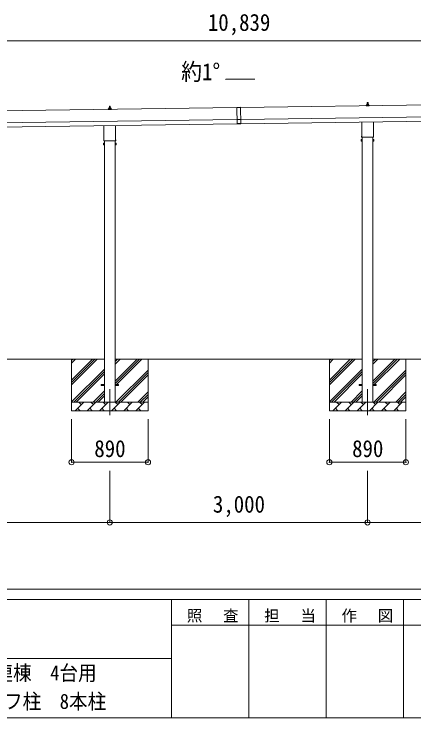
# Model space of a CAD drawing. Units: millimetres at full size, sheet at 1:60. Extents: x -16864 to 16864, y -11640 to 11640.
# Drawn here: x 3572 to 8224, y -11640 to -3446 of the extents above; entities that cross this region are included whole.
import ezdxf
from ezdxf.enums import TextEntityAlignment as Align

# ---------------------------------------------------------------- set-up
doc = ezdxf.new("R2010")
doc.units = ezdxf.units.MM
doc.header["$LTSCALE"] = 60
doc.header["$PDMODE"] = 32
doc.header["$PDSIZE"] = 60
doc.linetypes.add('CHAIN1', pattern=[8, 5, -1, 1, -1])
for name, color, linetype, lineweight in [('0-1_Defpoints', 7, 'CHAIN1', 9), ('0-2_TEXT1', 4, 'Continuous', 9), ('0-3_SHAPE', 7, 'Continuous', 9), ('0-7_PARTS2', 7, 'Continuous', 9), ('0-8_TABLE1', 6, 'Continuous', 9), ('F-0', 7, 'Continuous', 9)]:
    doc.layers.add(name, color=color, linetype=linetype, lineweight=lineweight)
doc.styles.add('ＭＳ ゴシック', font='')
doc.styles.get('ＭＳ ゴシック').set_extended_font_data('MS Gothic')

msp = doc.modelspace()

# ---------------------------------------------------------------- linework, layer by layer
at = {"layer": '0-1_Defpoints'}
for p, q in [((4685.56, -7813.9), (4685.56, -8162.9)), ((7685.56, -7813.9), (7685.56, -8162.9))]:
    msp.add_line(p, q, dxfattribs=at)
at = {"layer": '0-2_TEXT1'}
for p, q in [((6373.46, -4203.07), (6037.46, -4207.87)), ((11573.26, -4456.24), (6208.3, -4532.88)), ((7668, -4505.93), (7703.73, -4505.93)), ((7668.38, -4505.74), (7675.1, -4504.11)), ((7675.48, -4503.93), (7696.25, -4503.93)), ((7675.87, -4503.14), (7675.87, -4498.93)), ((7676.87, -4498.93), (7694.87, -4498.93)), ((7679.87, -4498.93), (7680.59, -4475.4)), ((7681.59, -4474.43), (7690.14, -4474.43)), ((7691.14, -4475.4), (7691.87, -4498.93)), ((7695.87, -4503.14), (7695.87, -4498.93)), ((7703.35, -4505.74), (7696.63, -4504.11)), ((6163.31, -4533.52), (798.36, -4610.17)), ((4667.62, -4557.28), (4667.62, -4549.57)), ((4704.12, -4557.28), (4667.62, -4557.28)), ((4668, -4548.78), (4703.73, -4548.78)), ((4668.38, -4548.6), (4675.1, -4546.97)), ((4675.48, -4546.78), (4696.25, -4546.78)), ((4675.87, -4546), (4675.87, -4541.78)), ((4676.87, -4541.78), (4694.87, -4541.78)), ((4679.87, -4541.78), (4680.59, -4518.26)), ((4681.59, -4517.28), (4690.14, -4517.28)), ((4691.14, -4518.26), (4691.87, -4541.78)), ((4695.87, -4546), (4695.87, -4541.78)), ((4703.35, -4548.6), (4696.63, -4546.97)), ((4704.12, -4557.28), (4704.12, -4549.57)), ((6163.29, -4532.52), (6208.29, -4531.88)), ((6163.29, -4532.52), (6166.04, -4725)), ((6208.3, -4532.88), (6163.31, -4533.52)), ((6208.29, -4531.88), (6211.04, -4724.36)), ((7667.62, -4514.43), (7667.62, -4506.71)), ((7704.12, -4514.43), (7667.62, -4514.43)), ((7704.12, -4514.43), (7704.12, -4506.71)), ((6210.3, -4672.87), (11575.26, -4596.23)), ((6211.02, -4722.86), (11575.97, -4646.22)), ((800.36, -4750.15), (6165.31, -4673.51)), ((801.07, -4800.15), (6166.02, -4723.5)), ((4617.26, -4911.27), (4617.26, -4745.63)), ((4753.86, -4743.68), (4753.86, -4911.27)), ((6210.32, -4673.87), (6165.32, -4674.51)), ((6210.97, -4719.36), (6165.97, -4720.01)), ((6211.04, -4724.36), (6166.04, -4725)), ((7617.26, -4868.41), (7617.26, -4702.77)), ((7753.86, -4700.82), (7753.86, -4868.41)), ((4615.56, -4920.04), (4615.56, -4914.54)), ((4755.56, -4914.54), (4755.56, -4920.04)), ((7611.56, -4906.69), (7612.32, -4905.37)), ((7611.56, -4906.69), (7611.56, -4923.69)), ((7618.56, -4910.28), (7612.32, -4910.28)), ((7615.56, -4877.19), (7615.56, -4871.69)), ((7753.5, -4880.69), (7617.62, -4880.69)), ((7623.06, -4880.69), (7623.06, -7963.9)), ((7748.06, -7963.9), (7748.06, -4880.69)), ((7752.56, -4910.28), (7758.8, -4910.28)), ((7755.56, -4871.69), (7755.56, -4877.19)), ((7759.56, -4906.69), (7758.8, -4905.37)), ((7759.56, -4906.69), (7759.56, -4923.69)), ((4611.56, -4949.54), (4612.32, -4948.23)), ((4611.56, -4949.54), (4611.56, -4966.54)), ((4611.56, -4966.54), (4612.32, -4967.86)), ((4618.56, -4953.14), (4612.32, -4953.14)), ((4618.56, -4962.95), (4612.32, -4962.95)), ((4618.56, -4967.86), (4612.32, -4967.86)), ((4753.5, -4923.54), (4617.62, -4923.54)), ((4621.06, -4967.24), (4618.56, -4967.24)), ((4623.06, -4923.54), (4623.06, -7963.9)), ((4748.06, -7963.9), (4748.06, -4923.54)), ((4750.06, -4967.24), (4752.56, -4967.24)), ((4752.56, -4953.14), (4758.8, -4953.14)), ((4752.56, -4962.95), (4758.8, -4962.95)), ((4752.56, -4967.86), (4758.8, -4967.86)), ((4759.56, -4949.54), (4758.8, -4948.23)), ((4759.56, -4966.54), (4758.8, -4967.86)), ((4759.56, -4949.54), (4759.56, -4966.54)), ((7611.56, -4923.69), (7612.32, -4925)), ((7618.56, -4920.09), (7612.32, -4920.09)), ((7618.56, -4925), (7612.32, -4925)), ((7621.06, -4924.39), (7618.56, -4924.39)), ((7750.06, -4924.39), (7752.56, -4924.39)), ((7752.56, -4920.09), (7758.8, -4920.09)), ((7752.56, -4925), (7758.8, -4925)), ((7759.56, -4923.69), (7758.8, -4925)), ((4585.56, -7759.4), (4623.06, -7759.4)), ((4585.56, -7768.4), (4585.56, -7759.4)), ((4585.56, -7759.4), (4623.06, -7759.4)), ((4585.56, -7768.4), (4585.56, -7759.4)), ((4585.56, -7768.4), (4623.06, -7768.4)), ((4585.56, -7768.4), (4623.06, -7768.4)), ((4748.06, -7759.4), (4785.56, -7759.4)), ((4748.06, -7759.4), (4785.56, -7759.4)), ((4748.06, -7768.4), (4785.56, -7768.4)), ((4748.06, -7768.4), (4785.56, -7768.4)), ((4785.56, -7768.4), (4785.56, -7759.4)), ((4785.56, -7768.4), (4785.56, -7759.4)), ((7585.56, -7759.4), (7623.06, -7759.4)), ((7585.56, -7768.4), (7585.56, -7759.4)), ((7585.56, -7759.4), (7623.06, -7759.4)), ((7585.56, -7768.4), (7585.56, -7759.4)), ((7585.56, -7768.4), (7623.06, -7768.4)), ((7585.56, -7768.4), (7623.06, -7768.4)), ((7748.06, -7759.4), (7785.56, -7759.4)), ((7748.06, -7759.4), (7785.56, -7759.4)), ((7748.06, -7768.4), (7785.56, -7768.4)), ((7748.06, -7768.4), (7785.56, -7768.4)), ((7785.56, -7768.4), (7785.56, -7759.4)), ((7785.56, -7768.4), (7785.56, -7759.4))]:
    msp.add_line(p, q, dxfattribs=at)
for points in [[(7618.56, -4925), (7618.56, -4905.37), (7612.32, -4905.37)], [(7618.56, -4924.39), (7618.56, -4905.99), (7621.06, -4905.99)], [(7752.56, -4924.39), (7752.56, -4905.99), (7750.06, -4905.99)], [(7752.56, -4925), (7752.56, -4905.37), (7758.8, -4905.37)], [(4618.56, -4967.86), (4618.56, -4948.23), (4612.32, -4948.23)], [(4618.56, -4967.24), (4618.56, -4948.84), (4621.06, -4948.84)], [(4752.56, -4967.24), (4752.56, -4948.84), (4750.06, -4948.84)], [(4752.56, -4967.86), (4752.56, -4948.23), (4758.8, -4948.23)]]:
    msp.add_lwpolyline(points, dxfattribs=at)
for points in [[(7621.06, -4925.69), (7621.06, -4904.69), (7623.06, -4904.69), (7623.06, -4925.69)], [(7750.06, -4925.69), (7750.06, -4904.69), (7748.06, -4904.69), (7748.06, -4925.69)], [(4621.06, -4968.54), (4621.06, -4947.54), (4623.06, -4947.54), (4623.06, -4968.54)], [(4750.06, -4968.54), (4750.06, -4947.54), (4748.06, -4947.54), (4748.06, -4968.54)]]:
    msp.add_lwpolyline(points, close=True, dxfattribs=at)
for centre, radius, start, end in [((7668.62, -4506.71), 1, 103.62699, 180), ((7674.87, -4503.14), 1, 283.62699, 0), ((7679.95, -4499.56), 4.13, 90, 171.17633), ((7676.87, -4499.93), 1, 90, 180), ((7681.59, -4475.43), 1, 90, 178.60509), ((7689.2, -4498.93), 4.83, 133.60282, 180), ((7682.53, -4498.93), 4.83, 0, 46.39718), ((7690.14, -4475.43), 1, 1.39491, 90), ((7691.78, -4499.56), 4.13, 8.82367, 90), ((7694.87, -4499.93), 1, 0, 90), ((7696.87, -4503.14), 1, 180, 256.37301), ((7703.12, -4506.71), 1, 0, 76.37301), ((4668.62, -4549.57), 1, 103.62699, 180), ((4674.87, -4546), 1, 283.62699, 0), ((4679.95, -4542.42), 4.13, 90, 171.17633), ((4676.87, -4542.78), 1, 90, 180), ((4681.59, -4518.28), 1, 90, 178.60509), ((4689.2, -4541.78), 4.83, 133.60282, 180), ((4682.53, -4541.78), 4.83, 0, 46.39718), ((4690.14, -4518.28), 1, 1.39491, 90), ((4691.78, -4542.42), 4.13, 8.82367, 90), ((4694.87, -4542.78), 1, 0, 90), ((4696.87, -4546), 1, 180, 256.37301), ((4703.12, -4549.57), 1, 0, 76.37301), ((4619.56, -4914.54), 4, 125.09963, 180), ((4751.56, -4914.54), 4, 0, 54.90037), ((7615.9, -4907.82), 4.34, 145.61575, 214.38425), ((7627.8, -4915.19), 16.24, 162.41205, 197.58795), ((7619.56, -4871.69), 4, 125.09963, 180), ((7619.56, -4877.19), 4, 180, 194.47751), ((7619.56, -4877.19), 4, 194.47751, 241.04498), ((7751.56, -4877.19), 4, 298.95502, 345.52249), ((7751.56, -4871.69), 4, 0, 54.90037), ((7751.56, -4877.19), 4, 345.52249, 0), ((7755.21, -4907.82), 4.34, 325.61575, 34.38425), ((7743.32, -4915.19), 16.24, 342.41205, 17.58795), ((4615.9, -4950.68), 4.34, 145.61575, 214.38425), ((4615.9, -4965.4), 4.34, 145.61575, 214.38425), ((4627.8, -4958.04), 16.24, 162.41205, 197.58795), ((4619.56, -4920.04), 4, 180, 194.47751), ((4619.56, -4920.04), 4, 194.47751, 241.04498), ((4751.56, -4920.04), 4, 298.95502, 345.52249), ((4751.56, -4920.04), 4, 345.52249, 0), ((4755.21, -4950.68), 4.34, 325.61575, 34.38425), ((4743.32, -4958.04), 16.24, 342.41205, 17.58795), ((4755.21, -4965.4), 4.34, 325.61575, 34.38425), ((7615.9, -4922.55), 4.34, 145.61575, 214.38425), ((7755.21, -4922.55), 4.34, 325.61575, 34.38425)]:
    msp.add_arc(centre, radius, start, end, dxfattribs=at)
at = {"layer": '0-3_SHAPE'}
for p, q in [((4623.06, -7463.9), (1748.06, -7463.9)), ((4240.56, -7463.9), (4240.56, -8063.9)), ((4240.56, -7707.38), (4484.04, -7463.9)), ((4240.56, -7735.67), (4512.33, -7463.9)), ((4240.56, -7763.95), (4540.61, -7463.9)), ((4240.56, -7509.39), (4286.05, -7463.9)), ((4240.56, -7481.11), (4257.77, -7463.9)), ((7623.06, -7463.9), (4748.06, -7463.9)), ((4748.06, -7492.72), (4776.88, -7463.9)), ((4748.06, -7521.01), (4805.17, -7463.9)), ((4748.06, -7775.57), (5059.73, -7463.9)), ((4748.06, -7719), (5003.16, -7463.9)), ((4748.06, -7747.28), (5031.44, -7463.9)), ((5130.56, -7463.9), (5130.56, -8063.9)), ((7240.56, -7463.9), (7240.56, -8063.9)), ((7240.56, -7707.38), (7484.04, -7463.9)), ((7240.56, -7735.67), (7512.33, -7463.9)), ((7240.56, -7763.95), (7540.61, -7463.9)), ((7240.56, -7509.39), (7286.05, -7463.9)), ((7240.56, -7481.11), (7257.77, -7463.9)), ((10623.06, -7463.9), (7748.06, -7463.9)), ((7748.06, -7492.72), (7776.88, -7463.9)), ((7748.06, -7521.01), (7805.17, -7463.9)), ((7748.06, -7775.57), (8059.73, -7463.9)), ((7748.06, -7719), (8003.16, -7463.9)), ((7748.06, -7747.28), (8031.44, -7463.9)), ((8130.56, -7463.9), (8130.56, -8063.9)), ((4240.56, -7961.94), (4623.06, -7579.44)), ((4266.88, -7963.9), (4623.06, -7607.72)), ((4757.72, -7963.9), (5130.56, -7591.06)), ((4786, -7963.9), (5130.56, -7619.34)), ((7240.56, -7961.94), (7623.06, -7579.44)), ((7266.88, -7963.9), (7623.06, -7607.72)), ((7757.72, -7963.9), (8130.56, -7591.06)), ((7786, -7963.9), (8130.56, -7619.34)), ((4295.17, -7963.9), (4623.06, -7636.01)), ((4814.29, -7963.9), (5130.56, -7647.63)), ((7295.17, -7963.9), (7623.06, -7636.01)), ((7814.29, -7963.9), (8130.56, -7647.63)), ((4493.16, -7963.9), (4623.06, -7834)), ((4521.44, -7963.9), (4623.06, -7862.28)), ((5012.28, -7963.9), (5130.56, -7845.62)), ((7493.16, -7963.9), (7623.06, -7834)), ((7521.44, -7963.9), (7623.06, -7862.28)), ((8012.28, -7963.9), (8130.56, -7845.62)), ((4549.73, -7963.9), (4623.06, -7890.57)), ((5040.56, -7963.9), (5130.56, -7873.9)), ((5068.84, -7963.9), (5130.56, -7902.18)), ((7549.73, -7963.9), (7623.06, -7890.57)), ((8040.56, -7963.9), (8130.56, -7873.9)), ((8068.84, -7963.9), (8130.56, -7902.18)), ((4240.56, -7963.9), (5130.56, -7963.9)), ((4282.01, -8063.9), (4382.01, -7963.9)), ((4353.45, -7992.45), (4324.9, -7963.9)), ((4423.43, -8063.9), (4523.43, -7963.9)), ((4494.87, -7992.45), (4466.32, -7963.9)), ((4564.85, -8063.9), (4664.85, -7963.9)), ((4636.3, -7992.45), (4607.74, -7963.9)), ((4706.27, -8063.9), (4806.27, -7963.9)), ((4777.72, -7992.45), (4749.16, -7963.9)), ((4847.69, -8063.9), (4947.69, -7963.9)), ((4919.14, -7992.45), (4890.58, -7963.9)), ((4989.11, -8063.9), (5089.11, -7963.9)), ((5060.56, -7992.45), (5032.01, -7963.9)), ((7240.56, -7963.9), (8130.56, -7963.9)), ((7282.01, -8063.9), (7382.01, -7963.9)), ((7353.45, -7992.45), (7324.9, -7963.9)), ((7423.43, -8063.9), (7523.43, -7963.9)), ((7494.87, -7992.45), (7466.32, -7963.9)), ((7564.85, -8063.9), (7664.85, -7963.9)), ((7636.3, -7992.45), (7607.74, -7963.9)), ((7706.27, -8063.9), (7806.27, -7963.9)), ((7777.72, -7992.45), (7749.16, -7963.9)), ((7847.69, -8063.9), (7947.69, -7963.9)), ((7919.14, -7992.45), (7890.58, -7963.9)), ((7989.11, -8063.9), (8089.11, -7963.9)), ((8060.56, -7992.45), (8032.01, -7963.9)), ((5130.56, -8063.9), (4240.56, -8063.9)), ((4310.56, -8035.35), (4339.11, -8063.9)), ((4451.98, -8035.35), (4480.53, -8063.9)), ((4593.4, -8035.35), (4621.96, -8063.9)), ((4734.82, -8035.35), (4763.38, -8063.9)), ((4876.24, -8035.35), (4904.8, -8063.9)), ((5017.67, -8035.35), (5046.22, -8063.9)), ((8130.56, -8063.9), (7240.56, -8063.9)), ((7310.56, -8035.35), (7339.11, -8063.9)), ((7451.98, -8035.35), (7480.53, -8063.9)), ((7593.4, -8035.35), (7621.96, -8063.9)), ((7734.82, -8035.35), (7763.38, -8063.9)), ((7876.24, -8035.35), (7904.8, -8063.9)), ((8017.67, -8035.35), (8046.22, -8063.9))]:
    msp.add_line(p, q, dxfattribs=at)
at = {"layer": '0-7_PARTS2', "color": 4}
for p, q in [((6037.46, -4207.87), (6037.46, -4203.07)), ((6037.46, -4203.07), (6373.46, -4203.07))]:
    msp.add_line(p, q, dxfattribs=at)
at = {"layer": '0-8_TABLE1'}
for p, q in [((11606.27, -3756.26), (767.34, -3756.26)), ((4240.56, -8662.9), (4240.56, -8162.9)), ((5130.56, -8662.9), (5130.56, -8162.9)), ((7240.56, -8662.9), (7240.56, -8162.9)), ((8130.56, -8662.9), (8130.56, -8162.9)), ((4240.56, -8662.9), (5130.56, -8662.9)), ((7240.56, -8662.9), (8130.56, -8662.9)), ((4685.56, -9364.9), (4685.56, -8764.9)), ((7685.56, -9364.9), (7685.56, -8764.9)), ((4685.56, -9364.9), (1685.56, -9364.9)), ((7685.56, -9364.9), (4685.56, -9364.9)), ((10685.56, -9364.9), (7685.56, -9364.9))]:
    msp.add_line(p, q, dxfattribs=at)
for p in [(4240.56, -8662.9), (5130.56, -8662.9), (7240.56, -8662.9), (8130.56, -8662.9), (4685.56, -9364.9), (7685.56, -9364.9)]:
    msp.add_point(p, dxfattribs=at)
at = {"layer": 'F-0', "color": 5, "lineweight": 5}
for p, q in [((-16864.12, -10140), (16015.88, -10140)), ((-16864.12, -10260), (10682.37, -10260)), ((5402.37, -10260), (5402.37, -11640)), ((6302.37, -10260), (6302.37, -11640)), ((7202.37, -10260), (7202.37, -11640)), ((8102.36, -10260), (8102.36, -11640)), ((5402.37, -10560), (9002.37, -10560)), ((-6897.63, -10950), (5402.37, -10950)), ((-16864.12, -11640), (16015.88, -11640))]:
    msp.add_line(p, q, dxfattribs=at)

# ---------------------------------------------------------------- texts
at = {"layer": '0-7_PARTS2', "style": 'ＭＳ ゴシック', "width": 0.9}
msp.add_text('約1°', height=197.9, dxfattribs=at).set_placement((5516.38, -4275.62), align=Align.BOTTOM_LEFT)
at = {"layer": '0-8_TABLE1', "color": 7, "style": 'ＭＳ ゴシック', "width": 0.9}
for s, p in [('10,839', (5826.81, -3701.26)), ('890', (4505.56, -8662.9)), ('890', (7505.56, -8662.9)), ('3,000', (5885.56, -9309.9))]:
    msp.add_text(s, height=197.9, dxfattribs=at).set_placement(p, align=Align.BOTTOM_LEFT)
at = {"layer": 'F-0', "style": 'ＭＳ ゴシック', "width": 0.9}
for s, p in [('積雪100cm仕様\u3000たて(2)連棟\u30004台用', (969.87, -11256.91)), ('W60-L55+55\u3000セミハイルーフ柱\u30008本柱', (864.87, -11587.74))]:
    msp.add_text(s, height=176, dxfattribs=at).set_placement(p, align=Align.BOTTOM_LEFT)
at = {"layer": 'F-0', "char_height": 132, "attachment_point": 7, "style": 'ＭＳ ゴシック'}
for s, insert in [('\\T1.17;照\u3000査', (5582.37, -10530)), ('\\T1.17;担\u3000当', (6482.37, -10530)), ('\\T1.17;作\u3000図', (7382.37, -10530))]:
    msp.add_mtext(s, dxfattribs=dict(at, insert=insert))

doc.saveas('drawing.dxf')
